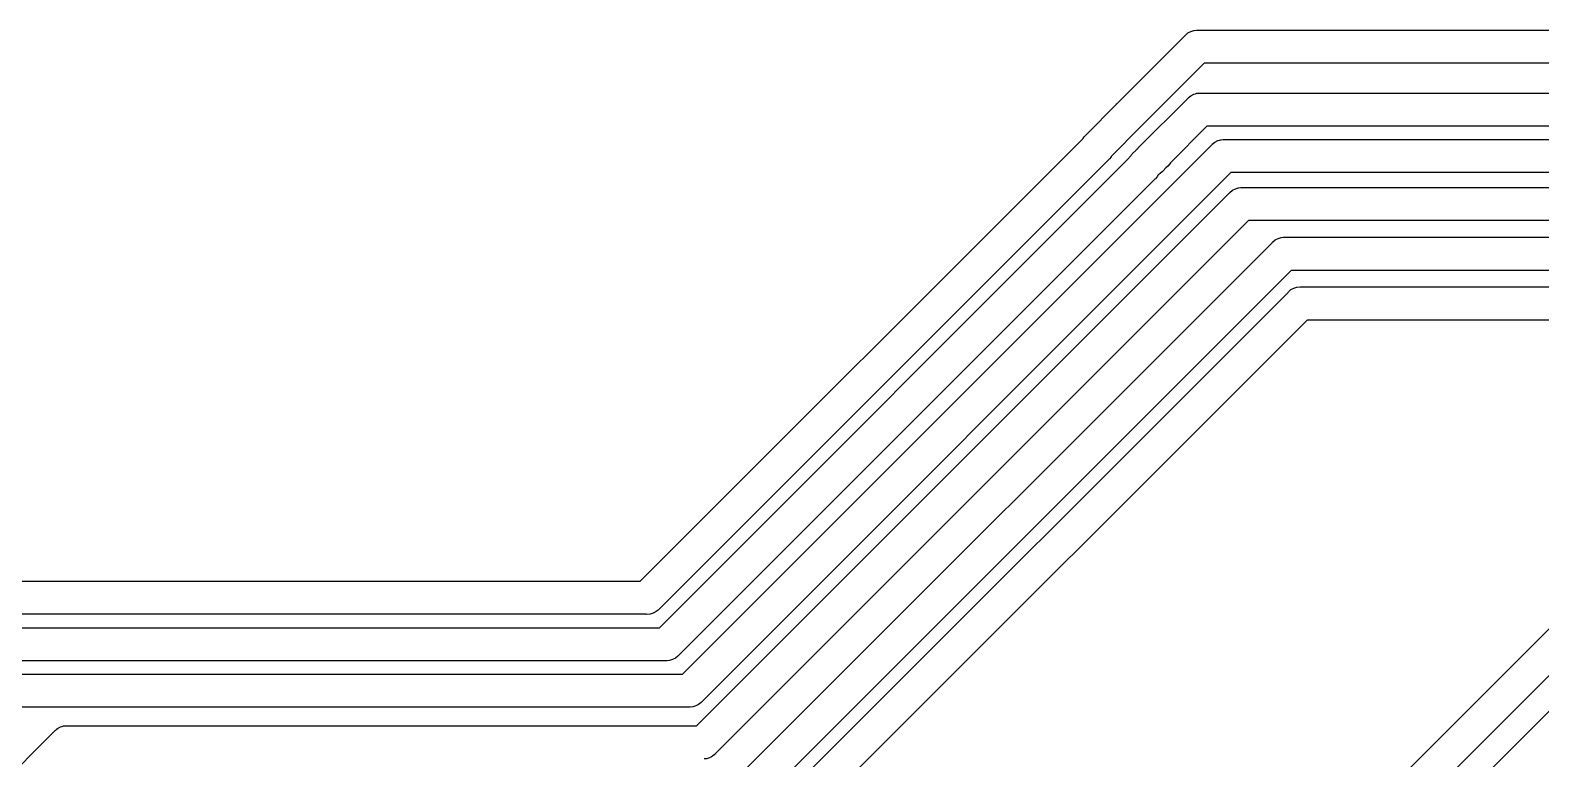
# Model space of a CAD drawing. Extents: x 116.6 to 161.5, y -138 to -93.2.
# Drawn here: x 138.78 to 147.9, y -125.5 to -121.1 of the extents above; entities that cross this region are included whole.
import ezdxf

# ---------------------------------------------------------------- set-up
doc = ezdxf.new("R2010")
doc.units = 0
doc.layers.add('BLACK', color=7, linetype='CONTINUOUS')

msp = doc.modelspace()

# ---------------------------------------------------------------- linework, layer by layer
at = {"layer": 'BLACK', "linetype": 'CONTINUOUS'}
for p, q in [((145.785, -121.107), (145.798, -121.103)), ((145.798, -121.103), (145.804, -121.101)), ((145.804, -121.101), (145.806, -121.101)), ((145.806, -121.101), (145.819, -121.1)), ((145.819, -121.1), (145.819, -121.1)), ((145.819, -121.1), (145.824, -121.1)), ((145.824, -121.1), (145.829, -121.1)), ((145.829, -121.1), (152.126, -121.1)), ((145.344, -121.539), (145.75, -121.133)), ((145.75, -121.133), (145.753, -121.129)), ((145.753, -121.129), (145.768, -121.116)), ((145.768, -121.116), (145.785, -121.107)), ((145.865, -121.3), (145.482, -121.683)), ((152.126, -121.3), (145.865, -121.3)), ((145.152, -121.733), (145.337, -121.546)), ((145.337, -121.545), (145.34, -121.542)), ((145.337, -121.546), (145.337, -121.545)), ((145.34, -121.542), (145.343, -121.539)), ((145.343, -121.539), (145.344, -121.539)), ((145.468, -121.811), (145.767, -121.513)), ((145.767, -121.513), (145.77, -121.509)), ((145.77, -121.509), (145.785, -121.496)), ((145.785, -121.496), (145.803, -121.487)), ((145.803, -121.487), (145.814, -121.484)), ((145.814, -121.484), (145.821, -121.481)), ((145.821, -121.481), (145.825, -121.481)), ((145.825, -121.481), (145.836, -121.48)), ((145.836, -121.48), (145.836, -121.48)), ((145.836, -121.48), (145.841, -121.48)), ((145.841, -121.48), (145.846, -121.48)), ((145.846, -121.48), (152.661, -121.48)), ((145.136, -121.751), (145.142, -121.743)), ((145.142, -121.743), (145.145, -121.74)), ((145.145, -121.74), (145.146, -121.74)), ((145.146, -121.74), (145.149, -121.736)), ((145.149, -121.736), (145.152, -121.733)), ((145.482, -121.683), (145.305, -121.863)), ((145.882, -121.68), (145.662, -121.901)), ((152.698, -121.68), (145.882, -121.68)), ((142.461, -124.427), (145.135, -121.753)), ((142.717, -124.988), (145.912, -121.793)), ((145.135, -121.753), (145.136, -121.751)), ((145.136, -121.751), (145.136, -121.751)), ((145.136, -121.751), (145.136, -121.751)), ((145.432, -121.847), (145.455, -121.825)), ((145.455, -121.825), (145.458, -121.82)), ((145.458, -121.82), (145.46, -121.819)), ((145.46, -121.819), (145.461, -121.818)), ((145.461, -121.818), (145.466, -121.814)), ((145.466, -121.814), (145.467, -121.812)), ((145.467, -121.812), (145.468, -121.811)), ((145.912, -121.793), (145.915, -121.789)), ((145.915, -121.789), (145.93, -121.776)), ((145.93, -121.776), (145.948, -121.767)), ((145.948, -121.767), (145.961, -121.763)), ((145.961, -121.763), (145.966, -121.761)), ((145.966, -121.761), (145.968, -121.761)), ((145.968, -121.761), (145.981, -121.76)), ((145.981, -121.76), (145.981, -121.76)), ((145.981, -121.76), (145.986, -121.76)), ((145.986, -121.76), (145.991, -121.76)), ((145.991, -121.76), (153.099, -121.76)), ((145.287, -121.884), (142.576, -124.595)), ((142.577, -124.708), (145.414, -121.87)), ((145.291, -121.881), (145.287, -121.884)), ((145.294, -121.877), (145.291, -121.881)), ((145.304, -121.865), (145.294, -121.877)), ((145.294, -121.877), (145.294, -121.877)), ((145.305, -121.863), (145.304, -121.865)), ((145.304, -121.865), (145.304, -121.865)), ((145.414, -121.87), (145.416, -121.866)), ((145.416, -121.866), (145.423, -121.858)), ((145.416, -121.866), (145.416, -121.866)), ((145.416, -121.866), (145.416, -121.866)), ((145.423, -121.858), (145.425, -121.855)), ((145.425, -121.855), (145.426, -121.854)), ((145.426, -121.854), (145.429, -121.85)), ((145.429, -121.85), (145.432, -121.847)), ((145.647, -121.921), (145.635, -121.931)), ((145.659, -121.906), (145.647, -121.921)), ((145.662, -121.901), (145.659, -121.906)), ((145.567, -122), (142.692, -124.875)), ((146.027, -121.96), (142.833, -125.155)), ((145.571, -121.997), (145.567, -122)), ((145.584, -121.981), (145.571, -121.997)), ((145.586, -121.976), (145.584, -121.981)), ((145.59, -121.973), (145.586, -121.976)), ((145.595, -121.97), (145.59, -121.973)), ((145.601, -121.966), (145.595, -121.97)), ((145.612, -121.956), (145.601, -121.966)), ((145.601, -121.966), (145.601, -121.966)), ((145.601, -121.966), (145.601, -121.966)), ((145.615, -121.953), (145.612, -121.956)), ((145.618, -121.949), (145.615, -121.953)), ((145.635, -121.931), (145.618, -121.949)), ((153.135, -121.96), (146.027, -121.96)), ((142.801, -125.3), (146.018, -122.083)), ((146.018, -122.083), (146.021, -122.079)), ((146.021, -122.079), (146.036, -122.066)), ((146.036, -122.066), (146.054, -122.057)), ((146.054, -122.057), (146.067, -122.053)), ((146.067, -122.053), (146.072, -122.051)), ((146.072, -122.051), (146.074, -122.051)), ((146.074, -122.051), (146.087, -122.05)), ((146.087, -122.05), (146.087, -122.05)), ((146.087, -122.05), (146.092, -122.05)), ((146.092, -122.05), (146.097, -122.05)), ((146.097, -122.05), (153.559, -122.05)), ((146.133, -122.25), (142.916, -125.467)), ((153.595, -122.25), (146.133, -122.25)), ((143.079, -125.58), (146.276, -122.383)), ((146.276, -122.383), (146.279, -122.379)), ((146.279, -122.379), (146.294, -122.366)), ((146.294, -122.366), (146.312, -122.357)), ((146.312, -122.357), (146.325, -122.353)), ((146.325, -122.353), (146.33, -122.351)), ((146.33, -122.351), (146.332, -122.351)), ((146.332, -122.351), (146.345, -122.35)), ((146.345, -122.35), (146.345, -122.35)), ((146.345, -122.35), (146.35, -122.35)), ((146.35, -122.35), (146.355, -122.35)), ((146.355, -122.35), (153.659, -122.35)), ((146.391, -122.55), (143.194, -125.747)), ((153.695, -122.55), (146.391, -122.55)), ((146.39, -122.666), (146.408, -122.657)), ((146.408, -122.657), (146.426, -122.651)), ((146.426, -122.651), (146.446, -122.65)), ((146.446, -122.65), (146.451, -122.65)), ((146.451, -122.65), (153.759, -122.65)), ((143.195, -125.86), (146.372, -122.683)), ((146.372, -122.683), (146.375, -122.679)), ((146.375, -122.679), (146.39, -122.666)), ((146.487, -122.85), (143.31, -126.027)), ((153.795, -122.85), (146.487, -122.85)), ((143.163, -129.5), (149.68, -122.983)), ((149.795, -123.15), (143.278, -129.667)), ((144.233, -128.926), (149.876, -123.283)), ((135.977, -124.427), (142.461, -124.427)), ((142.497, -124.627), (136.014, -124.627)), ((142.502, -124.628), (142.497, -124.627)), ((142.522, -124.626), (142.502, -124.628)), ((142.54, -124.62), (142.522, -124.626)), ((142.558, -124.611), (142.54, -124.62)), ((142.569, -124.602), (142.558, -124.611)), ((142.573, -124.599), (142.569, -124.602)), ((142.576, -124.595), (142.573, -124.599)), ((136.847, -124.708), (142.577, -124.708)), ((142.613, -124.908), (136.884, -124.908)), ((142.618, -124.908), (142.613, -124.908)), ((142.623, -124.908), (142.618, -124.908)), ((142.638, -124.906), (142.623, -124.908)), ((142.623, -124.908), (142.623, -124.908)), ((142.656, -124.9), (142.638, -124.906)), ((142.674, -124.891), (142.656, -124.9)), ((142.689, -124.879), (142.674, -124.891)), ((142.692, -124.875), (142.689, -124.879)), ((137.567, -124.988), (142.717, -124.988)), ((142.754, -125.188), (137.604, -125.188)), ((142.758, -125.188), (142.754, -125.188)), ((142.763, -125.188), (142.758, -125.188)), ((142.778, -125.186), (142.763, -125.188)), ((142.763, -125.188), (142.763, -125.188)), ((142.797, -125.18), (142.778, -125.186)), ((142.814, -125.171), (142.797, -125.18)), ((142.83, -125.159), (142.814, -125.171)), ((142.833, -125.155), (142.83, -125.159)), ((138.972, -125.304), (138.98, -125.301)), ((138.98, -125.301), (138.984, -125.301)), ((138.984, -125.301), (138.995, -125.3)), ((138.995, -125.3), (138.995, -125.3)), ((138.995, -125.3), (139, -125.3)), ((139, -125.3), (139.005, -125.3)), ((139.005, -125.3), (142.801, -125.3)), ((138.533, -125.726), (138.926, -125.333)), ((138.926, -125.333), (138.929, -125.329)), ((138.929, -125.329), (138.933, -125.326)), ((138.933, -125.326), (138.936, -125.323)), ((138.933, -125.326), (138.933, -125.326)), ((138.936, -125.323), (138.944, -125.316)), ((138.944, -125.316), (138.962, -125.307)), ((138.962, -125.307), (138.972, -125.304)), ((142.898, -125.484), (142.88, -125.493)), ((142.913, -125.471), (142.898, -125.484)), ((142.916, -125.467), (142.913, -125.471)), ((142.862, -125.499), (142.847, -125.5)), ((142.88, -125.493), (142.862, -125.499))]:
    msp.add_line(p, q, dxfattribs=at)

doc.saveas('drawing.dxf')
